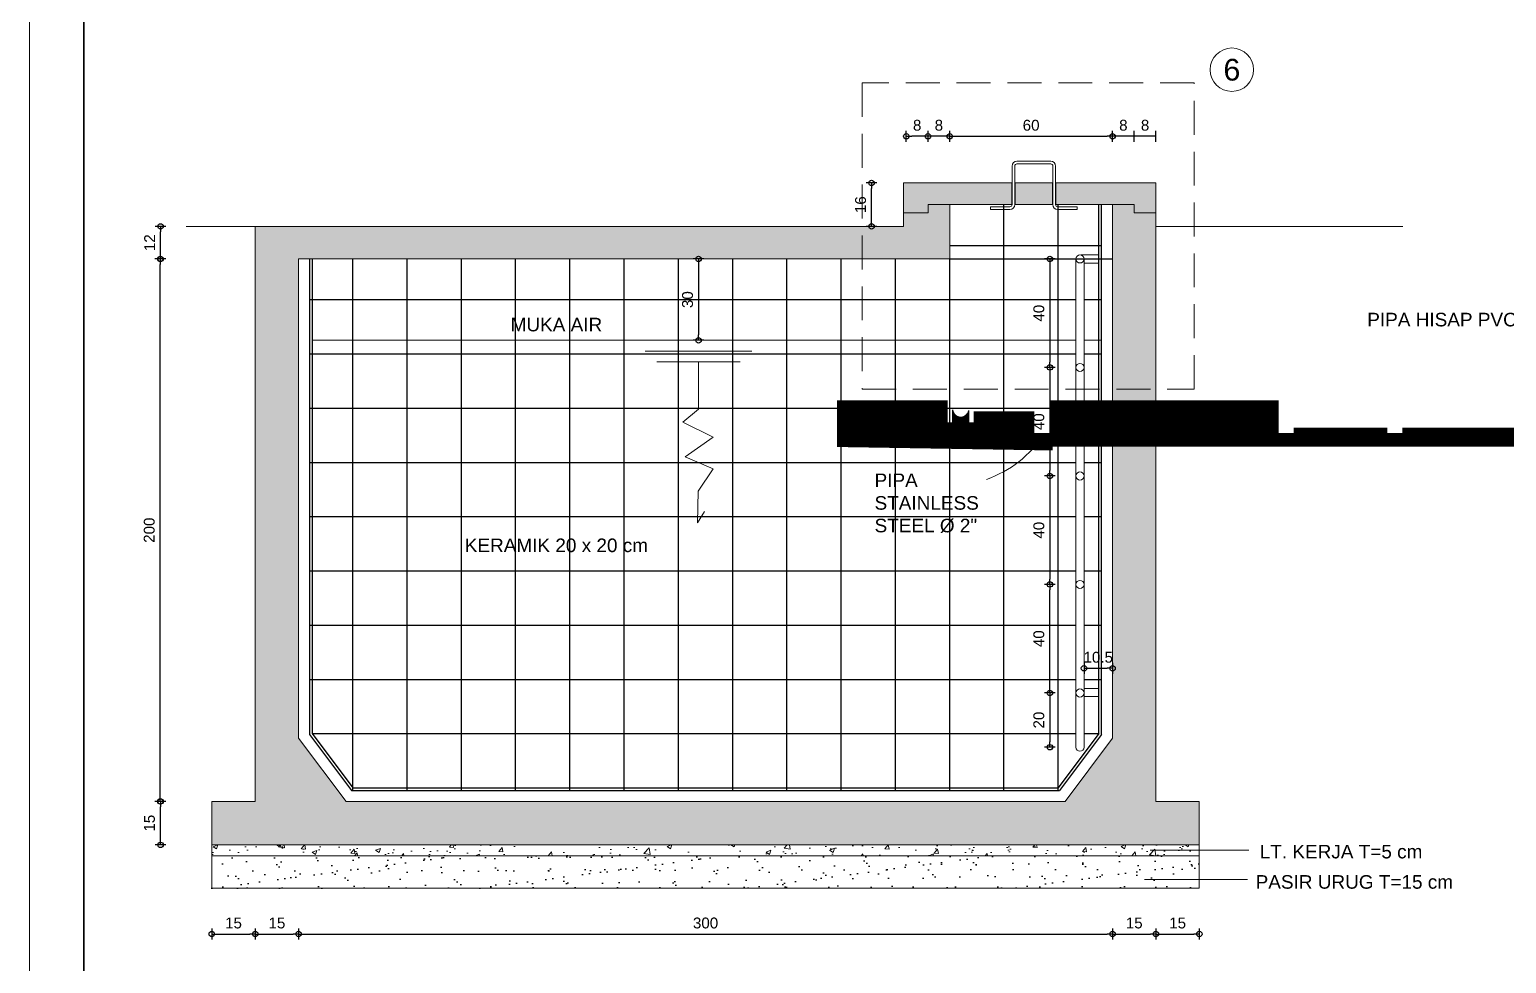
# Model space of a CAD drawing. Header units: millimetres. Extents: x -11 to 1625, y -267 to 180.
# Drawn here: x 827.21 to 854.43, y -81.03 to -63.82 of the extents above; entities that cross this region are included whole.
import ezdxf
from ezdxf.enums import TextEntityAlignment as Align

# ---------------------------------------------------------------- set-up
doc = ezdxf.new("R2010")
doc.units = ezdxf.units.MM
doc.linetypes.add('HIDDEN', pattern=[0.375, 0.25, -0.125])
for name, color, linetype, lineweight in [('ars', 11, 'Continuous', 5), ('GRS KOP', 1, 'Continuous', 35), ('keramik', 73, 'Continuous', 5), ('kop', 7, 'Continuous', 20), ('lan', 7, 'Continuous', 15), ('not', 7, 'Continuous', 20), ('tem', 5, 'Continuous', 20), ('u', 6, 'Continuous', 20)]:
    doc.layers.add(name, color=color, linetype=linetype, lineweight=lineweight)
doc.styles.add('BARU', font='complex.shx')
doc.styles.add('S', font='SIMPLEX', dxfattribs={"width": 1.1})
doc.styles.get("Standard").update_dxf_attribs({"font": 'ARIALUNI.TTF'})
doc.dimstyles.new('ISO-25', dxfattribs={"dimtxt": 0.23, "dimasz": 0.07, "dimexe": 0.08, "dimexo": 0.05, "dimgap": 0.065, "dimtad": 1, "dimlfac": 100, "dimzin": 12, "dimdsep": 46, "dimtxsty": 'Standard', "dimblk": 'ORIGIN', "dimcen": 2.5, "dimdle": 1, "dimclrt": 256, "dimazin": 2, "dimtfac": 1, "dimtmove": 0, "dimatfit": 3, "dimldrblk": 'ORIGIN', "dimfxl": 0, "dimarcsym": 0})

# ---------------------------------------------------------------- blocks, each defined once
blk = doc.blocks.new('kop')
at = {"layer": 'GRS KOP'}
blk.add_lwpolyline([(1, 54), (83, 54), (83, 1), (1, 1)], close=True, dxfattribs=at)
at = {"layer": 'kop', "color": 7}
blk.add_line((0, 55), (0, 0), dxfattribs=at)
at = {"layer": 'kop', "style": 'BARU', "flags": 4}
for p, height in [((73.8, 5.4), 0.35), ((80.303, 5.382), 0.25), ((73.8, 4.9), 0.35), ((80.303, 4.882), 0.25), ((73.8, 4.4), 0.35), ((80.303, 4.382), 0.25)]:
    blk.add_attdef('-', p, '', height=height, dxfattribs=at)
at = {"layer": 'kop', "flags": 4}
for tag, p in [('AR-00', (78.057, 2.648)), ('00', (81.238, 2.647))]:
    blk.add_attdef(tag, text='', height=0.35, dxfattribs=at).set_placement(p, align=Align.MIDDLE)
blk = doc.blocks.new('_Origin')
at = {"color": 0, "linetype": 'ByBlock', "lineweight": -2}
blk.add_line((0, 0), (-1, 0), dxfattribs=at)
blk.add_circle((0, 0), 0.5, dxfattribs=at)
blk = doc.blocks.new('*D372')
at = {"layer": 'Defpoints', "color": 0}
for p in [(829.628, -78.047), (830.297, -78.047), (830.297, -78.847)]:
    blk.add_point(p, dxfattribs=at)
at = {"layer": 'u', "color": 0, "lineweight": -2}
for p, q in [((829.728, -78.047), (829.528, -78.047)), ((829.728, -78.847), (829.528, -78.847))]:
    blk.add_line(p, q, dxfattribs=at)
at = {"layer": 'u', "color": 0, "lineweight": -3}
blk.add_line((829.628, -78.747), (829.628, -78.147), dxfattribs=at)
at = {"layer": 'u', "color": 0, "lineweight": -3, "xscale": 0.1, "yscale": 0.1, "zscale": 0.1}
for p, rotation in [((829.628, -78.047), 90), ((829.628, -78.847), 270)]:
    blk.add_blockref('_Origin', p, dxfattribs=dict(at, rotation=rotation))
at = {"layer": 'u', "lineweight": 9, "insert": (829.425, -78.447), "char_height": 0.2, "attachment_point": 5, "rotation": 90}
blk.add_mtext('15', dxfattribs=at)
blk = doc.blocks.new('*D373')
at = {"layer": 'Defpoints', "color": 0}
for p in [(829.623, -68.047), (830.297, -68.047), (830.297, -78.047)]:
    blk.add_point(p, dxfattribs=at)
at = {"layer": 'u', "color": 0, "lineweight": -2}
for p, q in [((829.723, -68.047), (829.523, -68.047)), ((829.723, -78.047), (829.523, -78.047))]:
    blk.add_line(p, q, dxfattribs=at)
at = {"layer": 'u', "color": 0, "lineweight": -3}
blk.add_line((829.623, -77.947), (829.623, -68.147), dxfattribs=at)
at = {"layer": 'u', "color": 0, "lineweight": -3, "xscale": 0.1, "yscale": 0.1, "zscale": 0.1}
for p, rotation in [((829.623, -68.047), 90), ((829.623, -78.047), 270)]:
    blk.add_blockref('_Origin', p, dxfattribs=dict(at, rotation=rotation))
at = {"layer": 'u', "lineweight": 9, "insert": (829.421, -73.047), "char_height": 0.2, "attachment_point": 5, "rotation": 90}
blk.add_mtext('200', dxfattribs=at)
blk = doc.blocks.new('*D374')
at = {"layer": 'Defpoints', "color": 0}
for p in [(829.628, -67.447), (830.297, -67.447), (830.297, -68.047)]:
    blk.add_point(p, dxfattribs=at)
at = {"layer": 'u', "color": 0, "lineweight": -2}
for p, q in [((829.728, -67.447), (829.528, -67.447)), ((829.728, -68.047), (829.528, -68.047))]:
    blk.add_line(p, q, dxfattribs=at)
at = {"layer": 'u', "color": 0, "lineweight": -3}
blk.add_line((829.628, -67.947), (829.628, -67.547), dxfattribs=at)
at = {"layer": 'u', "color": 0, "lineweight": -3, "xscale": 0.1, "yscale": 0.1, "zscale": 0.1}
for p, rotation in [((829.628, -67.447), 90), ((829.628, -68.047), 270)]:
    blk.add_blockref('_Origin', p, dxfattribs=dict(at, rotation=rotation))
at = {"layer": 'u', "lineweight": 9, "insert": (829.427, -67.747), "char_height": 0.2, "attachment_point": 5, "rotation": 90}
blk.add_mtext('12', dxfattribs=at)
blk = doc.blocks.new('*D375')
at = {"layer": 'Defpoints', "color": 0}
for p in [(842.732, -66.647), (843.323, -66.647), (843.323, -67.447)]:
    blk.add_point(p, dxfattribs=at)
at = {"layer": 'u', "color": 0, "lineweight": -2}
for p, q in [((842.832, -66.647), (842.632, -66.647)), ((842.832, -67.447), (842.632, -67.447))]:
    blk.add_line(p, q, dxfattribs=at)
at = {"layer": 'u', "color": 0, "lineweight": -3}
blk.add_line((842.732, -67.347), (842.732, -66.747), dxfattribs=at)
at = {"layer": 'u', "color": 0, "lineweight": -3, "xscale": 0.1, "yscale": 0.1, "zscale": 0.1}
for p, rotation in [((842.732, -66.647), 90), ((842.732, -67.447), 270)]:
    blk.add_blockref('_Origin', p, dxfattribs=dict(at, rotation=rotation))
at = {"layer": 'u', "lineweight": 9, "insert": (842.53, -67.047), "char_height": 0.2, "attachment_point": 5, "rotation": 90}
blk.add_mtext('16', dxfattribs=at)
blk = doc.blocks.new('*D376')
at = {"layer": 'Defpoints', "color": 0}
for p in [(846.648, -74.688), (847.173, -74.688), (847.173, -75.592)]:
    blk.add_point(p, dxfattribs=at)
at = {"layer": 'u', "color": 0, "lineweight": -2}
for p, q in [((846.648, -75.492), (846.648, -75.692)), ((847.173, -75.492), (847.173, -75.692))]:
    blk.add_line(p, q, dxfattribs=at)
at = {"layer": 'u', "color": 0, "lineweight": -3}
blk.add_line((846.748, -75.592), (847.073, -75.592), dxfattribs=at)
at = {"layer": 'u', "color": 0, "lineweight": -3, "xscale": 0.1, "yscale": 0.1, "zscale": 0.1, "rotation": 180}
blk.add_blockref('_Origin', (846.648, -75.592), dxfattribs=at)
at = {"layer": 'u', "color": 0, "lineweight": -3, "xscale": 0.1, "yscale": 0.1, "zscale": 0.1}
blk.add_blockref('_Origin', (847.173, -75.592), dxfattribs=at)
at = {"layer": 'u', "lineweight": 9, "insert": (846.91, -75.39), "char_height": 0.2, "attachment_point": 5}
blk.add_mtext('10.5', dxfattribs=at)
blk = doc.blocks.new('*D377')
at = {"layer": 'Defpoints', "color": 0}
for p in [(846.394, -68.047), (846.018, -70.047), (846.394, -70.047)]:
    blk.add_point(p, dxfattribs=at)
at = {"layer": 'u', "color": 0, "lineweight": -2}
for p, q in [((846.118, -68.047), (845.918, -68.047)), ((846.118, -70.047), (845.918, -70.047))]:
    blk.add_line(p, q, dxfattribs=at)
at = {"layer": 'u', "color": 0, "lineweight": -3}
blk.add_line((846.018, -68.147), (846.018, -69.947), dxfattribs=at)
at = {"layer": 'u', "color": 0, "lineweight": -3, "xscale": 0.1, "yscale": 0.1, "zscale": 0.1}
for p, rotation in [((846.018, -68.047), 90), ((846.018, -70.047), 270)]:
    blk.add_blockref('_Origin', p, dxfattribs=dict(at, rotation=rotation))
at = {"layer": 'u', "lineweight": 9, "insert": (845.816, -69.047), "char_height": 0.2, "attachment_point": 5, "rotation": 90}
blk.add_mtext('40', dxfattribs=at)
blk = doc.blocks.new('*D378')
at = {"layer": 'Defpoints', "color": 0}
for p in [(846.394, -70.047), (846.018, -72.047), (846.394, -72.047)]:
    blk.add_point(p, dxfattribs=at)
at = {"layer": 'u', "color": 0, "lineweight": -2}
for p, q in [((846.118, -70.047), (845.918, -70.047)), ((846.118, -72.047), (845.918, -72.047))]:
    blk.add_line(p, q, dxfattribs=at)
at = {"layer": 'u', "color": 0, "lineweight": -3}
blk.add_line((846.018, -70.147), (846.018, -71.947), dxfattribs=at)
at = {"layer": 'u', "color": 0, "lineweight": -3, "xscale": 0.1, "yscale": 0.1, "zscale": 0.1}
for p, rotation in [((846.018, -70.047), 90), ((846.018, -72.047), 270)]:
    blk.add_blockref('_Origin', p, dxfattribs=dict(at, rotation=rotation))
at = {"layer": 'u', "lineweight": 9, "insert": (845.816, -71.047), "char_height": 0.2, "attachment_point": 5, "rotation": 90}
blk.add_mtext('40', dxfattribs=at)
blk = doc.blocks.new('*D379')
at = {"layer": 'Defpoints', "color": 0}
for p in [(846.394, -72.047), (846.018, -74.047), (846.394, -74.047)]:
    blk.add_point(p, dxfattribs=at)
at = {"layer": 'u', "color": 0, "lineweight": -2}
for p, q in [((846.118, -72.047), (845.918, -72.047)), ((846.118, -74.047), (845.918, -74.047))]:
    blk.add_line(p, q, dxfattribs=at)
at = {"layer": 'u', "color": 0, "lineweight": -3}
blk.add_line((846.018, -72.147), (846.018, -73.947), dxfattribs=at)
at = {"layer": 'u', "color": 0, "lineweight": -3, "xscale": 0.1, "yscale": 0.1, "zscale": 0.1}
for p, rotation in [((846.018, -72.047), 90), ((846.018, -74.047), 270)]:
    blk.add_blockref('_Origin', p, dxfattribs=dict(at, rotation=rotation))
at = {"layer": 'u', "lineweight": 9, "insert": (845.816, -73.047), "char_height": 0.2, "attachment_point": 5, "rotation": 90}
blk.add_mtext('40', dxfattribs=at)
blk = doc.blocks.new('*D380')
at = {"layer": 'Defpoints', "color": 0}
for p in [(846.228, -76.047), (846.018, -77.047), (846.498, -77.047)]:
    blk.add_point(p, dxfattribs=at)
at = {"layer": 'u', "color": 0, "lineweight": -2}
for p, q in [((846.118, -76.047), (845.918, -76.047)), ((846.118, -77.047), (845.918, -77.047))]:
    blk.add_line(p, q, dxfattribs=at)
at = {"layer": 'u', "color": 0, "lineweight": -3}
blk.add_line((846.018, -76.147), (846.018, -76.947), dxfattribs=at)
at = {"layer": 'u', "color": 0, "lineweight": -3, "xscale": 0.1, "yscale": 0.1, "zscale": 0.1}
for p, rotation in [((846.018, -76.047), 90), ((846.018, -77.047), 270)]:
    blk.add_blockref('_Origin', p, dxfattribs=dict(at, rotation=rotation))
at = {"layer": 'u', "lineweight": 9, "insert": (845.816, -76.547), "char_height": 0.2, "attachment_point": 5, "rotation": 90}
blk.add_mtext('20', dxfattribs=at)
blk = doc.blocks.new('*D381')
at = {"layer": 'Defpoints', "color": 0}
for p in [(847.173, -65.786), (844.173, -66.164), (847.173, -66.164)]:
    blk.add_point(p, dxfattribs=at)
at = {"layer": 'u', "color": 0, "lineweight": -2}
for p, q in [((844.173, -65.886), (844.173, -65.686)), ((847.173, -65.886), (847.173, -65.686))]:
    blk.add_line(p, q, dxfattribs=at)
at = {"layer": 'u', "color": 0, "lineweight": -3}
blk.add_line((844.273, -65.786), (847.073, -65.786), dxfattribs=at)
at = {"layer": 'u', "color": 0, "lineweight": -3, "xscale": 0.1, "yscale": 0.1, "zscale": 0.1, "rotation": 180}
blk.add_blockref('_Origin', (844.173, -65.786), dxfattribs=at)
at = {"layer": 'u', "color": 0, "lineweight": -3, "xscale": 0.1, "yscale": 0.1, "zscale": 0.1}
blk.add_blockref('_Origin', (847.173, -65.786), dxfattribs=at)
at = {"layer": 'u', "lineweight": 9, "insert": (845.673, -65.584), "char_height": 0.2, "attachment_point": 5}
blk.add_mtext('60', dxfattribs=at)
blk = doc.blocks.new('*D382')
at = {"layer": 'Defpoints', "color": 0}
for p in [(843.773, -65.786), (843.773, -66.164), (844.173, -66.164)]:
    blk.add_point(p, dxfattribs=at)
at = {"layer": 'u', "color": 0, "lineweight": -2}
for p, q in [((843.773, -65.886), (843.773, -65.686)), ((844.173, -65.886), (844.173, -65.686))]:
    blk.add_line(p, q, dxfattribs=at)
at = {"layer": 'u', "color": 0, "lineweight": -3}
blk.add_line((844.173, -65.786), (843.773, -65.786), dxfattribs=at)
at = {"layer": 'u', "lineweight": 9, "insert": (843.973, -65.584), "char_height": 0.2, "attachment_point": 5}
blk.add_mtext('8', dxfattribs=at)
blk = doc.blocks.new('*D383')
at = {"layer": 'Defpoints', "color": 0}
for p in [(843.373, -65.786), (843.373, -66.164), (843.773, -66.164)]:
    blk.add_point(p, dxfattribs=at)
at = {"layer": 'u', "color": 0, "lineweight": -2}
for p, q in [((843.373, -65.886), (843.373, -65.686)), ((843.773, -65.886), (843.773, -65.686))]:
    blk.add_line(p, q, dxfattribs=at)
at = {"layer": 'u', "color": 0, "lineweight": -3}
blk.add_line((843.673, -65.786), (843.473, -65.786), dxfattribs=at)
at = {"layer": 'u', "color": 0, "lineweight": -3, "xscale": 0.1, "yscale": 0.1, "zscale": 0.1, "rotation": 180}
blk.add_blockref('_Origin', (843.373, -65.786), dxfattribs=at)
at = {"layer": 'u', "color": 0, "lineweight": -3, "xscale": 0.1, "yscale": 0.1, "zscale": 0.1}
blk.add_blockref('_Origin', (843.773, -65.786), dxfattribs=at)
at = {"layer": 'u', "lineweight": 9, "insert": (843.573, -65.584), "char_height": 0.2, "attachment_point": 5}
blk.add_mtext('8', dxfattribs=at)
blk = doc.blocks.new('*D384')
at = {"layer": 'Defpoints', "color": 0}
for p in [(847.173, -65.786), (847.173, -66.164), (847.573, -66.164)]:
    blk.add_point(p, dxfattribs=at)
at = {"layer": 'u', "color": 0, "lineweight": -2}
for p, q in [((847.173, -65.886), (847.173, -65.686)), ((847.573, -65.886), (847.573, -65.686))]:
    blk.add_line(p, q, dxfattribs=at)
at = {"layer": 'u', "color": 0, "lineweight": -3}
blk.add_line((847.573, -65.786), (847.173, -65.786), dxfattribs=at)
at = {"layer": 'u', "lineweight": 9, "insert": (847.373, -65.584), "char_height": 0.2, "attachment_point": 5}
blk.add_mtext('8', dxfattribs=at)
blk = doc.blocks.new('*D385')
at = {"layer": 'Defpoints', "color": 0}
for p in [(847.573, -65.786), (847.573, -66.164), (847.973, -66.164)]:
    blk.add_point(p, dxfattribs=at)
at = {"layer": 'u', "color": 0, "lineweight": -2}
for p, q in [((847.573, -65.886), (847.573, -65.686)), ((847.973, -65.886), (847.973, -65.686))]:
    blk.add_line(p, q, dxfattribs=at)
at = {"layer": 'u', "color": 0, "lineweight": -3}
blk.add_line((847.973, -65.786), (847.573, -65.786), dxfattribs=at)
at = {"layer": 'u', "lineweight": 9, "insert": (847.773, -65.584), "char_height": 0.2, "attachment_point": 5}
blk.add_mtext('8', dxfattribs=at)
blk = doc.blocks.new('*D386')
at = {"layer": 'Defpoints', "color": 0}
for p in [(839.92, -68.047), (839.544, -69.547), (839.92, -69.547)]:
    blk.add_point(p, dxfattribs=at)
at = {"layer": 'u', "color": 0, "lineweight": -2}
for p, q in [((839.644, -68.047), (839.444, -68.047)), ((839.644, -69.547), (839.444, -69.547))]:
    blk.add_line(p, q, dxfattribs=at)
at = {"layer": 'u', "color": 0, "lineweight": -3}
blk.add_line((839.544, -68.147), (839.544, -69.447), dxfattribs=at)
at = {"layer": 'u', "color": 0, "lineweight": -3, "xscale": 0.1, "yscale": 0.1, "zscale": 0.1}
for p, rotation in [((839.544, -68.047), 90), ((839.544, -69.547), 270)]:
    blk.add_blockref('_Origin', p, dxfattribs=dict(at, rotation=rotation))
at = {"layer": 'u', "lineweight": 9, "insert": (839.342, -68.797), "char_height": 0.2, "attachment_point": 5, "rotation": 90}
blk.add_mtext('30', dxfattribs=at)
blk = doc.blocks.new('*D387')
at = {"layer": 'Defpoints', "color": 0}
for p in [(832.173, -79.99), (847.173, -79.99), (847.173, -80.49)]:
    blk.add_point(p, dxfattribs=at)
at = {"layer": 'u', "color": 0, "lineweight": -2}
for p, q in [((832.173, -80.39), (832.173, -80.59)), ((847.173, -80.39), (847.173, -80.59))]:
    blk.add_line(p, q, dxfattribs=at)
at = {"layer": 'u', "color": 0, "lineweight": -3}
blk.add_line((832.273, -80.49), (847.073, -80.49), dxfattribs=at)
at = {"layer": 'u', "color": 0, "lineweight": -3, "xscale": 0.1, "yscale": 0.1, "zscale": 0.1, "rotation": 180}
blk.add_blockref('_Origin', (832.173, -80.49), dxfattribs=at)
at = {"layer": 'u', "color": 0, "lineweight": -3, "xscale": 0.1, "yscale": 0.1, "zscale": 0.1}
blk.add_blockref('_Origin', (847.173, -80.49), dxfattribs=at)
at = {"layer": 'u', "lineweight": 9, "insert": (839.673, -80.288), "char_height": 0.2, "attachment_point": 5}
blk.add_mtext('300', dxfattribs=at)
blk = doc.blocks.new('*D388')
at = {"layer": 'Defpoints', "color": 0}
for p in [(831.373, -79.99), (832.173, -79.99), (832.173, -80.49)]:
    blk.add_point(p, dxfattribs=at)
at = {"layer": 'u', "color": 0, "lineweight": -2}
for p, q in [((831.373, -80.39), (831.373, -80.59)), ((832.173, -80.39), (832.173, -80.59))]:
    blk.add_line(p, q, dxfattribs=at)
at = {"layer": 'u', "color": 0, "lineweight": -3}
blk.add_line((831.473, -80.49), (832.073, -80.49), dxfattribs=at)
at = {"layer": 'u', "color": 0, "lineweight": -3, "xscale": 0.1, "yscale": 0.1, "zscale": 0.1, "rotation": 180}
blk.add_blockref('_Origin', (831.373, -80.49), dxfattribs=at)
at = {"layer": 'u', "color": 0, "lineweight": -3, "xscale": 0.1, "yscale": 0.1, "zscale": 0.1}
blk.add_blockref('_Origin', (832.173, -80.49), dxfattribs=at)
at = {"layer": 'u', "lineweight": 9, "insert": (831.773, -80.288), "char_height": 0.2, "attachment_point": 5}
blk.add_mtext('15', dxfattribs=at)
blk = doc.blocks.new('*D389')
at = {"layer": 'Defpoints', "color": 0}
for p in [(847.173, -79.99), (847.973, -79.99), (847.973, -80.49)]:
    blk.add_point(p, dxfattribs=at)
at = {"layer": 'u', "color": 0, "lineweight": -2}
for p, q in [((847.173, -80.39), (847.173, -80.59)), ((847.973, -80.39), (847.973, -80.59))]:
    blk.add_line(p, q, dxfattribs=at)
at = {"layer": 'u', "color": 0, "lineweight": -3}
blk.add_line((847.273, -80.49), (847.873, -80.49), dxfattribs=at)
at = {"layer": 'u', "color": 0, "lineweight": -3, "xscale": 0.1, "yscale": 0.1, "zscale": 0.1, "rotation": 180}
blk.add_blockref('_Origin', (847.173, -80.49), dxfattribs=at)
at = {"layer": 'u', "color": 0, "lineweight": -3, "xscale": 0.1, "yscale": 0.1, "zscale": 0.1}
blk.add_blockref('_Origin', (847.973, -80.49), dxfattribs=at)
at = {"layer": 'u', "lineweight": 9, "insert": (847.573, -80.288), "char_height": 0.2, "attachment_point": 5}
blk.add_mtext('15', dxfattribs=at)
blk = doc.blocks.new('*D390')
at = {"layer": 'Defpoints', "color": 0}
for p in [(830.573, -79.99), (831.373, -79.99), (831.373, -80.49)]:
    blk.add_point(p, dxfattribs=at)
at = {"layer": 'u', "color": 0, "lineweight": -2}
for p, q in [((830.573, -80.39), (830.573, -80.59)), ((831.373, -80.39), (831.373, -80.59))]:
    blk.add_line(p, q, dxfattribs=at)
at = {"layer": 'u', "color": 0, "lineweight": -3}
blk.add_line((830.673, -80.49), (831.273, -80.49), dxfattribs=at)
at = {"layer": 'u', "color": 0, "lineweight": -3, "xscale": 0.1, "yscale": 0.1, "zscale": 0.1, "rotation": 180}
blk.add_blockref('_Origin', (830.573, -80.49), dxfattribs=at)
at = {"layer": 'u', "color": 0, "lineweight": -3, "xscale": 0.1, "yscale": 0.1, "zscale": 0.1}
blk.add_blockref('_Origin', (831.373, -80.49), dxfattribs=at)
at = {"layer": 'u', "lineweight": 9, "insert": (830.973, -80.288), "char_height": 0.2, "attachment_point": 5}
blk.add_mtext('15', dxfattribs=at)
blk = doc.blocks.new('*D391')
at = {"layer": 'Defpoints', "color": 0}
for p in [(847.973, -79.99), (848.773, -79.99), (848.773, -80.49)]:
    blk.add_point(p, dxfattribs=at)
at = {"layer": 'u', "color": 0, "lineweight": -2}
for p, q in [((847.973, -80.39), (847.973, -80.59)), ((848.773, -80.39), (848.773, -80.59))]:
    blk.add_line(p, q, dxfattribs=at)
at = {"layer": 'u', "color": 0, "lineweight": -3}
blk.add_line((848.073, -80.49), (848.673, -80.49), dxfattribs=at)
at = {"layer": 'u', "color": 0, "lineweight": -3, "xscale": 0.1, "yscale": 0.1, "zscale": 0.1, "rotation": 180}
blk.add_blockref('_Origin', (847.973, -80.49), dxfattribs=at)
at = {"layer": 'u', "color": 0, "lineweight": -3, "xscale": 0.1, "yscale": 0.1, "zscale": 0.1}
blk.add_blockref('_Origin', (848.773, -80.49), dxfattribs=at)
at = {"layer": 'u', "lineweight": 9, "insert": (848.373, -80.288), "char_height": 0.2, "attachment_point": 5}
blk.add_mtext('15', dxfattribs=at)
blk = doc.blocks.new('*D456')
at = {"layer": 'Defpoints', "color": 0}
for p in [(846.018, -74.047), (846.573, -74.047), (846.573, -76.047)]:
    blk.add_point(p, dxfattribs=at)
at = {"layer": 'u', "color": 0, "lineweight": -2}
for p, q in [((846.118, -74.047), (845.918, -74.047)), ((846.118, -76.047), (845.918, -76.047))]:
    blk.add_line(p, q, dxfattribs=at)
at = {"layer": 'u', "color": 0, "lineweight": -3}
blk.add_line((846.018, -75.947), (846.018, -74.147), dxfattribs=at)
at = {"layer": 'u', "color": 0, "lineweight": -3, "xscale": 0.1, "yscale": 0.1, "zscale": 0.1}
for p, rotation in [((846.018, -74.047), 90), ((846.018, -76.047), 270)]:
    blk.add_blockref('_Origin', p, dxfattribs=dict(at, rotation=rotation))
at = {"layer": 'u', "lineweight": 9, "insert": (845.816, -75.047), "char_height": 0.2, "attachment_point": 5, "rotation": 90}
blk.add_mtext('40', dxfattribs=at)
blk = doc.blocks.new('NAV')
blk.add_circle((0, -0.4), 0.4)
at = {"style": 'S', "width": 0.75, "flags": 4}
blk.add_attdef('AV', text='', height=0.3, dxfattribs=at).set_placement((0, -0.4), align=Align.MIDDLE)

msp = doc.modelspace()

# ---------------------------------------------------------------- hatches: boundary and pattern name
h = msp.add_hatch()
h.set_pattern_fill('LINE', color=256, scale=0.001, angle=90, style=0)
h.set_pattern_definition([(90, (842.112781, -71.816711), (-0.003175, 2e-19), [])])
h.paths.add_polyline_path([(844.1288459, -70.6587109), (843.5738379, -70.6587109), (842.112781, -70.6587109), (842.112781, -71.1587109), (845.7288459, -71.1587109), (845.7288459, -70.8587109), (844.6288459, -70.8587109), (844.6288459, -71.0587109), (844.5288459, -71.0587109), (844.5288459, -70.8087109, -1), (844.2288459, -70.8087109), (844.2288459, -71.0587109), (844.1288459, -71.0587109)])
h.paths.add_polyline_path([(846.062781, -71.1587109), (846.0288459, -71.1587109), (846.0288459, -71.2587109), (845.7288459, -71.2587109), (845.7288459, -71.1587109), (842.112781, -71.1587109), (842.112781, -71.5101255), (846.062781, -71.5737109), (846.062781, -71.5057109)])
h.paths.add_polyline_path([(867.362781, -71.3487109), (868.4010324, -71.1587109), (852.5288459, -71.1587109), (852.5288459, -71.2587109), (852.2288459, -71.2587109), (852.2288459, -71.1587109), (850.5288459, -71.1587109), (850.5288459, -71.2587109), (850.2288459, -71.2587109), (850.2288459, -71.1587109), (846.062781, -71.1587109), (846.062781, -71.5057109), (856.062781, -71.5057109), (858.562781, -71.5057109), (858.562781, -71.8167109), (867.362781, -71.7907109)])
h.paths.add_polyline_path([(850.2288459, -70.6587109), (846.0288459, -70.6587109), (846.0288459, -71.1587109), (850.2288459, -71.1587109)])
h.paths.add_polyline_path([(844.9234865, -70.5294899), (845.9442062, -70.5294899), (845.9442062, -70.1465602), (844.9234865, -70.1465602)], flags=9)
h.paths.add_polyline_path([(859.7889897, -70.5294899), (860.8097094, -70.5294899), (860.8097094, -70.1465602), (859.7889897, -70.1465602)], flags=9)
at = {"layer": 'lan'}
h = msp.add_hatch(dxfattribs=at)
h.set_pattern_fill('AR-CONC', color=256, scale=0.005, style=0)
h.set_pattern_definition([(50, (717.6611, -296.49625), (0.9109233, -0.0796954), [0.09525, -1.04775]), (355, (717.6611, -296.4962), (-0.176214, 0.9552832), [0.0762, -0.8382]), (100.451, (717.737, -296.5029), (0.7347125, 0.8755834), [0.08095, -0.89045]), (46.1842, (717.6611, -296.2422), (1.355395, -0.2102116), [0.142875, -1.571625]), (96.6356, (717.774, -296.2598), (1.187021, 1.237128), [0.121425, -1.335675]), (351.184, (717.6611, -296.2422), (1.187023, 1.2371256), [0.1143, -1.2573]), (21, (717.7881, -296.30575), (0.7580744, -0.5113276), [0.09525, -1.04775]), (326, (717.7881, -296.3057), (0.30901, 0.9209398), [0.0762, -0.8382]), (71.4514, (717.85125, -296.3484), (1.0670825, 0.4096143), [0.08095, -0.89045]), (37.5, (717.66108, -296.49625), (0.015443, 0.4227752), [0, -0.82804, 0, -0.8509, 0, -0.841375]), (7.5, (717.66108, -296.49625), (0.3340983, 0.5009029), [0, -0.48514, 0, -0.80899, 0, -0.320675]), (327.5, (717.37787, -296.49625), (0.67795298, -0.0286437), [0, -0.3175, 0, -0.9906, 0, -1.31445]), (317.5, (717.25087, -296.49625), (0.7406459, 0.1271325), [0, -0.41275, 0, -0.65786, 0, -0.93345])])
h.paths.add_polyline_path([(847.1726896, -76.8799224), (846.2976896, -78.0465891), (833.0476896, -78.0465891), (832.1726896, -76.8799224), (832.1726896, -68.0465891), (842.5578704, -68.0465891), (842.5578704, -67.4465891), (831.3726896, -67.4465891), (831.3726896, -78.0465891), (830.5726896, -78.0465891), (830.5726896, -78.8465891), (848.7726896, -78.8465891), (848.7726896, -78.0465891), (847.9726896, -78.0465891), (847.9726896, -70.4448722), (847.1726896, -70.4448722)])
h.paths.add_polyline_path([(844.1726896, -68.0465891), (844.1726896, -67.0465891), (843.7726896, -67.0465891), (843.7726896, -67.1965891), (843.3226896, -67.1965891), (843.3226896, -67.4465891), (842.5578704, -67.4465891), (842.5578704, -68.0465891)])
h.paths.add_polyline_path([(845.3166896, -67.0465891), (845.3166896, -66.6465891), (843.3226896, -66.6465891), (843.3226896, -67.1965891), (843.7726896, -67.1965891), (843.7726896, -67.0465891)])
h.paths.add_polyline_path([(846.0686896, -67.0465891), (846.0686896, -66.6465891), (845.3766896, -66.6465891), (845.3766896, -67.0465891)])
h.paths.add_polyline_path([(847.5726896, -67.0465891), (847.5726896, -67.1965891), (847.9726896, -67.1965891), (847.9726896, -66.6465891), (846.1286896, -66.6465891), (846.1286896, -67.0465891)])
h.paths.add_polyline_path([(847.1726896, -70.4448722), (847.9726896, -70.4448722), (847.9726896, -67.1965891), (847.5726896, -67.1965891), (847.5726896, -67.0465891), (847.1726896, -67.0465891)])
h.paths.add_polyline_path([(860.3070105, -68.0465891), (860.3070105, -67.0465891), (859.9070105, -67.0465891), (859.9070105, -67.1965891), (859.5570105, -67.1965891), (859.5570105, -67.4465891), (856.0070105, -67.4465891), (856.0070105, -78.0465891), (855.2070105, -78.0465891), (855.2070105, -78.8465891), (857.2199541, -78.8465891), (857.2199541, -77.6851564, -0.1028901167), (857.2614171, -77.4857979), (856.8070105, -76.8799224), (856.8070105, -68.0465891)])
h.paths.add_polyline_path([(857.6820105, -78.0465891), (857.2614171, -77.4857979, 0.1028901167), (857.2199541, -77.6851564), (857.2199541, -78.8465891), (860.5807115, -78.8465891), (860.5807115, -78.0465891)])
h.paths.add_polyline_path([(865.3624826, -78.8465891), (865.3624826, -78.0465891), (860.5807115, -78.0465891), (860.5807115, -78.8465891)])
h.paths.add_polyline_path([(867.6070105, -78.0465891), (867.6070105, -76.6627936), (866.8070105, -76.6627936), (866.8070105, -76.8799224), (865.9320105, -78.0465891), (865.3624826, -78.0465891), (865.3624826, -78.8465891), (868.4070105, -78.8465891), (868.4070105, -78.0465891)])
h.paths.add_polyline_path([(867.6070105, -67.4465891), (866.3221599, -67.4465891), (866.3221599, -68.0465891), (866.8070105, -68.0465891), (866.8070105, -76.6627936), (867.6070105, -76.6627936)])
h.paths.add_polyline_path([(866.1244326, -68.0465891), (866.1244326, -67.4465891), (864.0570105, -67.4465891), (864.0570105, -67.1965891), (863.7070105, -67.1965891), (863.7070105, -67.0465891), (863.3070105, -67.0465891), (863.3070105, -68.0465891)])
h.paths.add_polyline_path([(863.7070105, -67.0465891), (863.7070105, -67.1965891), (864.0570105, -67.1965891), (864.0570105, -66.6465891), (861.8539939, -66.6465891), (861.8539939, -67.0465891)])
h.paths.add_polyline_path([(859.5570105, -66.6465891), (859.5570105, -67.1965891), (859.9070105, -67.1965891), (859.9070105, -67.0465891), (861.8059939, -67.0465891), (861.8059939, -66.6465891)])
at = {"layer": 'lan', "lineweight": -3}
h = msp.add_hatch(dxfattribs=at)
h.set_pattern_fill('AR-SAND', color=256, scale=0.25, style=0)
h.set_pattern_definition([(37.5, (830.5727, -79.6466), (-0.015748, 0.481706), [0, -0.38, 0, -0.425, 0, -0.40625]), (7.5, (830.5727, -79.6466), (0.442444, 0.705537), [0, -0.205, 0, -0.3425, 0, -0.13125]), (327.5, (830.2652, -79.6466), (0.778535, 0.001415), [0, -0.125, 0, -0.45, 0, -0.5875]), (317.5, (830.2652, -79.6466), (0.751532, 0.21942), [0, -0.0625, 0, -0.295, 0, -0.3375])])
h.paths.add_polyline_path([(848.7726896, -79.6465891), (848.7726896, -79.0465891), (830.5726896, -79.0465891), (830.5726896, -79.6465891)])
at = {"layer": 'not'}
h = msp.add_hatch(dxfattribs=at)
h.set_pattern_fill('AR-CONC', color=256, scale=0.005, style=0)
h.set_pattern_definition([(50, (830.5727, -79.4466), (0.910923, -0.079695), [0.09525, -1.04775]), (355, (830.5727, -79.4466), (-0.176214, 0.955283), [0.0762, -0.8382]), (100.451, (830.6486, -79.4532), (0.734713, 0.875583), [0.08095, -0.89045]), (46.184, (830.5727, -79.1926), (1.355395, -0.21021), [0.142875, -1.571625]), (96.636, (830.6856, -79.2101), (1.18702, 1.23713), [0.121425, -1.335675]), (351.184, (830.5727, -79.1926), (1.18702, 1.23713), [0.1143, -1.2573]), (21, (830.6997, -79.2561), (0.758074, -0.511328), [0.09525, -1.04775]), (326, (830.6997, -79.2561), (0.30901, 0.92094), [0.0762, -0.8382]), (71.4514, (830.7629, -79.2987), (1.067082, 0.409614), [0.08095, -0.89045]), (37.5, (830.5727, -79.4466), (0.015443, 0.422775), [0, -0.82804, 0, -0.8509, 0, -0.841375]), (7.5, (830.5727, -79.4466), (0.334098, 0.500903), [0, -0.48514, 0, -0.80899, 0, -0.320675]), (327.5, (830.28948, -79.4466), (0.677953, -0.028644), [0, -0.3175, 0, -0.9906, 0, -1.31445]), (317.5, (830.1625, -79.4466), (0.740646, 0.127132), [0, -0.41275, 0, -0.65786, 0, -0.93345])])
h.paths.add_polyline_path([(830.5726896, -79.0465891), (848.7726896, -79.0465891), (848.7726896, -78.8465891), (830.5726896, -78.8465891)])
h = msp.add_hatch(dxfattribs=at)
h.set_pattern_fill('AR-CONC', color=256, scale=0.005, style=0)
h.set_pattern_definition([(50, (838.2139, -111.4004), (0.910923, -0.079695), [0.09525, -1.04775]), (355, (838.2139, -111.4004), (-0.176214, 0.955283), [0.0762, -0.8382]), (100.451, (838.2898, -111.407), (0.734713, 0.875583), [0.08095, -0.89045]), (46.1842, (838.2139, -111.1464), (1.355395, -0.21021), [0.142875, -1.571625]), (96.6356, (838.3268, -111.1639), (1.18702, 1.23713), [0.121425, -1.335675]), (351.184, (838.2139, -111.1464), (1.187023, 1.237126), [0.1143, -1.2573]), (21, (838.3409, -111.2099), (0.758074, -0.511328), [0.09525, -1.04775]), (326, (838.3409, -111.2099), (0.30901, 0.92094), [0.0762, -0.8382]), (71.4514, (838.40405, -111.2525), (1.067082, 0.409614), [0.08095, -0.89045]), (37.5, (838.21388, -111.4004), (0.015443, 0.4227752), [0, -0.82804, 0, -0.8509, 0, -0.841375]), (7.5, (838.2139, -111.4004), (0.3340983, 0.500903), [0, -0.48514, 0, -0.80899, 0, -0.320675]), (327.5, (837.93067, -111.4004), (0.677953, -0.0286437), [0, -0.3175, 0, -0.9906, 0, -1.31445]), (317.5, (837.80367, -111.4004), (0.740646, 0.127132), [0, -0.41275, 0, -0.65786, 0, -0.93345])])
h.paths.add_polyline_path([(830.5726896, -79.0465891), (848.7726896, -79.0465891), (848.7726896, -78.8465891), (830.5726896, -78.8465891)])

# ---------------------------------------------------------------- linework, layer by layer
at = {"layer": 'ars'}
for p, q in [((846.4976896, -77.0465891), (846.4976896, -68.0465891)), ((846.5881159, -67.9731927), (846.9226896, -67.9731927)), ((846.6476896, -77.0465891), (846.6476896, -68.0465891)), ((846.6476896, -68.1231927), (846.9226896, -68.1231927)), ((846.6476896, -69.5465891), (846.9726896, -69.5465891)), ((838.5614559, -69.7465891), (840.5265227, -69.7465891)), ((838.7752979, -69.9465891), (840.3126807, -69.9465891)), ((839.5439893, -69.9465891), (839.5439893, -70.8162433)), ((839.5439893, -70.8162433), (839.256508, -71.0558155)), ((839.256508, -71.0558155), (839.8137488, -71.3341679)), ((839.8137488, -71.3341679), (839.2963108, -71.6920496)), ((839.2963108, -71.6920496), (839.8137488, -71.9173826)), ((839.8137488, -71.9173826), (839.5351284, -72.3282837)), ((839.5351284, -72.3282837), (839.5218607, -72.9114985)), ((839.5218607, -72.9114985), (839.6545371, -72.6994203)), ((846.6476896, -75.9640994), (846.9226896, -75.9640994)), ((846.6476896, -76.1140994), (846.9226896, -76.1140994))]:
    msp.add_line(p, q, dxfattribs=at)
for centre in [(846.5726896, -68.0465891), (846.5726896, -70.0465891), (846.5726896, -72.0465891), (846.5726896, -74.0465891), (846.5726896, -76.0465891)]:
    msp.add_circle(centre, 0.075, dxfattribs=at)
msp.add_arc((846.5726896, -77.0465891), 0.075, 180, 0, dxfattribs=at)
at = {"layer": 'keramik', "lineweight": -3}
for p, q in [((845.1726896, -77.8465891), (845.1726896, -67.0465891)), ((846.1726896, -77.8465891), (846.1726896, -67.0465891)), ((846.9226896, -76.7965891), (846.9226896, -67.0465891)), ((846.9726896, -76.8132557), (846.9726896, -67.0465891)), ((832.3726896, -68.0465891), (832.3726896, -76.8132557)), ((832.4226896, -68.0465891), (832.4226896, -76.7965891)), ((833.1726896, -77.8465891), (833.1726896, -68.0465891)), ((834.1726896, -77.8465891), (834.1726896, -68.0465891)), ((835.1726896, -77.8465891), (835.1726896, -68.0465891)), ((836.1726896, -77.8465891), (836.1726896, -68.0465891)), ((837.1726896, -77.8465891), (837.1726896, -68.0465891)), ((838.1726896, -77.8465891), (838.1726896, -68.0465891)), ((839.1726896, -77.8465891), (839.1726896, -68.0465891)), ((840.1726896, -77.8465891), (840.1726896, -68.0465891)), ((841.1726896, -77.8465891), (841.1726896, -68.0465891)), ((842.1726896, -77.8465891), (842.1726896, -68.0465891)), ((843.1726896, -77.8465891), (843.1726896, -68.0465891)), ((844.1726896, -67.7965891), (846.9726896, -67.7965891)), ((844.1726896, -77.8465891), (844.1726896, -68.0465891)), ((832.3726896, -68.7965891), (846.4976896, -68.7965891)), ((846.6476896, -68.7965891), (846.9726896, -68.7965891)), ((832.3726896, -69.7965891), (846.4976896, -69.7965891)), ((846.6476896, -69.7965891), (846.9726896, -69.7965891)), ((832.3726896, -70.7965891), (846.4976896, -70.7965891)), ((846.6476896, -70.7965891), (846.9726896, -70.7965891)), ((832.3726896, -71.7965891), (846.4976896, -71.7965891)), ((846.6476896, -71.7965891), (846.9726896, -71.7965891)), ((832.3726896, -72.7965891), (846.4976896, -72.7965891)), ((846.6476896, -72.7965891), (846.9726896, -72.7965891)), ((832.3726896, -73.7965891), (846.4976896, -73.7965891)), ((846.6476896, -73.7965891), (846.9726896, -73.7965891)), ((832.3726896, -74.7965891), (846.4976896, -74.7965891)), ((846.6476896, -74.7965891), (846.9726896, -74.7965891)), ((832.3726896, -75.7965891), (846.4976896, -75.7965891)), ((846.6476896, -75.7965891), (846.9726896, -75.7965891)), ((832.3726896, -76.8132557), (833.1476896, -77.8465891)), ((832.4226896, -76.7965891), (846.4976896, -76.7965891)), ((832.4226896, -76.7965891), (833.1726896, -77.7965891)), ((846.9226896, -76.7965891), (846.1726896, -77.7965891)), ((846.9726896, -76.8132557), (846.1976896, -77.8465891)), ((846.6476896, -76.7965891), (846.9226896, -76.7965891)), ((833.1476896, -77.8465891), (846.1976896, -77.8465891)), ((833.1726896, -77.7965891), (846.1726896, -77.7965891))]:
    msp.add_line(p, q, dxfattribs=at)
at = {"layer": 'lan'}
for p, q in [((845.3226896, -66.3345891), (845.3226896, -67.0465891)), ((845.3706896, -66.3345891), (845.3706896, -67.0465891)), ((846.0346896, -66.2465891), (845.4106896, -66.2465891)), ((846.0346896, -66.2945891), (845.4106896, -66.2945891)), ((846.0746896, -66.3345891), (846.0746896, -67.0465891)), ((846.1226896, -66.3345891), (846.1226896, -67.0465891)), ((844.9226896, -67.0865891), (845.2826896, -67.0865891)), ((844.9226896, -67.0865891), (844.9226896, -67.1345891)), ((844.9226896, -67.1345891), (845.2826896, -67.1345891)), ((846.5226896, -67.0865891), (846.1626896, -67.0865891)), ((846.5226896, -67.1345891), (846.1626896, -67.1345891)), ((846.5226896, -67.0865891), (846.5226896, -67.1345891)), ((832.4226896, -69.5465891), (846.4976896, -69.5465891)), ((830.5726896, -79.0465891), (848.7726896, -79.0465891)), ((830.5726896, -79.6465891), (848.7726896, -79.6465891))]:
    msp.add_line(p, q, dxfattribs=at)
at = {"layer": 'lan', "ltscale": 0.3}
for p, q in [((830.5726896, -78.8465891), (830.5726896, -79.0465891)), ((848.7726896, -78.8465891), (848.7726896, -79.0465891))]:
    msp.add_line(p, q, dxfattribs=at)
at = {"layer": 'lan', "linetype": 'HIDDEN', "ltscale": 2.5}
msp.add_lwpolyline([(848.6755682, -64.8029468), (842.5578704, -64.8029468), (842.5578704, -70.4448722), (848.6755682, -70.4448722)], close=True, dxfattribs=at)
at = {"layer": 'lan'}
for centre, radius, start, end in [((845.4106896, -66.3345891), 0.088, 90, 180), ((845.4106896, -66.3345891), 0.04, 90, 180), ((846.0346896, -66.3345891), 0.088, 0, 90), ((846.0346896, -66.3345891), 0.04, 0, 90), ((845.2826896, -67.0465891), 0.04, 270, 0), ((845.2826896, -67.0465891), 0.088, 270, 0), ((846.1626896, -67.0465891), 0.088, 180, 270), ((846.1626896, -67.0465891), 0.04, 180, 270)]:
    msp.add_arc(centre, radius, start, end, dxfattribs=at)
at = {"layer": 'not'}
for p, q in [((847.8689924, -78.9465891), (849.6825189, -78.9465891)), ((847.7654276, -79.4850235), (849.6627894, -79.4850235))]:
    msp.add_line(p, q, dxfattribs=at)
msp.add_spline([(844.8522431, -72.1129826), (845.4483906, -71.7872613), (845.9710595, -71.3325463), (846.5585638, -71.2009909)], degree=3, dxfattribs=at)
at = {"layer": 'tem'}
for p, q in [((843.3226896, -66.6465891), (845.3166896, -66.6465891)), ((843.3226896, -67.4465891), (843.3226896, -66.6465891)), ((845.3166896, -66.6465891), (845.3166896, -67.0465891)), ((845.3766896, -66.6465891), (845.3766896, -67.0465891)), ((845.3766896, -66.6465891), (846.0746896, -66.6465891)), ((846.0686896, -66.6465891), (846.0686896, -67.0465891)), ((846.1286896, -66.6465891), (846.1286896, -67.0465891)), ((846.1286896, -66.6465891), (847.9726896, -66.6465891)), ((847.9726896, -67.1965891), (847.9726896, -66.6465891)), ((843.7726896, -67.1965891), (843.3226896, -67.1965891)), ((843.7726896, -67.1965891), (843.7726896, -67.0465891)), ((843.7726896, -67.0465891), (845.3166896, -67.0465891)), ((843.7726896, -67.0465891), (843.7726896, -67.1965891)), ((844.1726896, -68.0465891), (844.1726896, -67.0465891)), ((845.3766896, -67.0465891), (846.0686896, -67.0465891)), ((846.1286896, -67.0465891), (847.5726896, -67.0465891)), ((847.1726896, -76.8799224), (847.1726896, -67.0465891)), ((847.5726896, -67.0465891), (847.5726896, -67.1965891)), ((847.5726896, -67.1965891), (847.9726896, -67.1965891)), ((847.9726896, -78.0465891), (847.9726896, -67.1965891)), ((831.3726896, -67.4465891), (830.103243, -67.4465891)), ((831.3726896, -67.4465891), (831.3726896, -78.0465891)), ((831.3726896, -67.4465891), (843.3226896, -67.4465891)), ((847.9726896, -67.4465891), (852.5211313, -67.4465891)), ((832.1726896, -68.0465891), (832.1726896, -76.8799224)), ((832.1726896, -68.0465891), (844.1726896, -68.0465891)), ((832.1726896, -76.8799224), (833.0476896, -78.0465891)), ((847.1726896, -76.8799224), (846.2976896, -78.0465891)), ((830.5726896, -78.0465891), (831.3726896, -78.0465891)), ((830.5726896, -78.0465891), (830.5726896, -78.8465891)), ((833.0476896, -78.0465891), (846.2976896, -78.0465891)), ((847.9726896, -78.0465891), (848.7726896, -78.0465891)), ((848.7726896, -78.8465891), (848.7726896, -78.0465891)), ((830.5726896, -78.8465891), (848.7726896, -78.8465891)), ((830.5726896, -79.0465891), (830.5726896, -79.6465891)), ((848.7726896, -79.0465891), (848.7726896, -79.6465891))]:
    msp.add_line(p, q, dxfattribs=at)
at = {"layer": 'u', "lineweight": -3}
msp.add_line((844.1726896, -68.0465891), (847.1726896, -68.0465891), dxfattribs=at)

# ---------------------------------------------------------------- block references
at = {"layer": 'kop'}
msp.add_blockref('kop', (827.2141618, -102), dxfattribs=at)
at = {"layer": 'not', "lineweight": -3}
ref = msp.add_blockref('NAV', (849.3729075, -64.15895), dxfattribs=at)
ref.add_attrib('AV', '6', dxfattribs={"layer": '0', "height": 0.4, "flags": 4}).set_placement((849.3729075, -64.55895), align=Align.MIDDLE)

# ---------------------------------------------------------------- texts
for s, p in [('MUKA AIR', (836.9242005, -69.2585808)), ('KERAMIK 20 x 20 cm', (836.9242005, -73.3252815))]:
    msp.add_text(s, height=0.25, dxfattribs=at).set_placement(p, align=Align.MIDDLE)
at = {"layer": 'not'}
for s, p in [('LT. KERJA T=5 cm', (849.8862615, -79.0963264)), ('PASIR URUG T=15 cm', (849.8109553, -79.6550615))]:
    msp.add_text(s, height=0.25, dxfattribs=at).set_placement(p)
at = {"layer": 'not', "char_height": 0.25, "attachment_point": 1}
for s, insert in [('\\P\\PPIPA HISAP PVC %%C 1"', (851.8679932, -68.2063348)), ('PIPA\\PSTAINLESS\\PSTEEL %%C 2"', (842.7876975, -72.0025008))]:
    msp.add_mtext(s, dxfattribs=dict(at, insert=insert))

# ---------------------------------------------------------------- dimensions: what is measured, and where the dimension line sits
at = {"layer": 'u', "lineweight": 9}
for base, p1, p2, picture, middle in [((843.3726896, -65.7857156), (843.7726896, -66.1642241), (843.3726896, -66.1642241), '*D383', (843.5726896, -65.7857156)), ((843.7726896, -65.7857156), (844.1726896, -66.1642241), (843.7726896, -66.1642241), '*D382', (843.9726896, -65.7857156)), ((847.1726896, -65.7857156), (847.5726896, -66.1642241), (847.1726896, -66.1642241), '*D384', (847.3726896, -65.7857156)), ((847.5726896, -65.7857156), (847.9726896, -66.1642241), (847.5726896, -66.1642241), '*D385', (847.7726896, -65.7857156)), ((847.1726896, -75.5920451), (846.6476896, -74.6876655), (847.1726896, -74.6876655), '*D376', (846.9101896, -75.5920451))]:
    dim = msp.add_linear_dim(base=base, p1=p1, p2=p2, dimstyle='ISO-25', override={"dimtxt": 0.2, "dimasz": 0.1, "dimexe": 0.1, "dimexo": 0.1, "dimgap": 0.1, "dimlfac": 20, "dimblk": 'Origin', "dimldrblk": 'Origin', "dimfxl": 0.1, "dimlwd": 65533}, dxfattribs=at)
    dim.commit()
    dim.dimension.update_dxf_attribs({"geometry": picture, "text_midpoint": middle, "dimtype": 160})
for base, p1, p2, picture, middle in [((847.1726896, -65.7857156), (844.1726896, -66.1642241), (847.1726896, -66.1642241), '*D381', (845.6726896, -65.5835327)), ((847.1726896, -80.4898093), (832.1726896, -79.9898093), (847.1726896, -79.9898093), '*D387', (839.6726896, -80.2876265))]:
    dim = msp.add_linear_dim(base=base, p1=p1, p2=p2, dimstyle='ISO-25', override={"dimtxt": 0.2, "dimasz": 0.1, "dimexe": 0.1, "dimexo": 0.1, "dimgap": 0.1, "dimlfac": 20, "dimblk": 'Origin', "dimldrblk": 'Origin', "dimfxl": 0.1, "dimlwd": 65533}, dxfattribs=at)
    dim.commit()
    dim.dimension.update_dxf_attribs({"geometry": picture, "text_midpoint": middle})
for base, p1, p2, picture, middle in [((842.7321922, -66.6465891), (843.3226896, -67.4465891), (843.3226896, -66.6465891), '*D375', (842.7321922, -67.0465891)), ((829.6276202, -67.4465891), (830.2966088, -68.0465891), (830.2966088, -67.4465891), '*D374', (829.6276202, -67.7465891))]:
    dim = msp.add_linear_dim(base=base, p1=p1, p2=p2, angle=90, dimstyle='ISO-25', override={"dimtxt": 0.2, "dimasz": 0.1, "dimexe": 0.1, "dimexo": 0.1, "dimgap": 0.1, "dimlfac": 20, "dimblk": 'Origin', "dimldrblk": 'Origin', "dimfxl": 0.1, "dimlwd": 65533}, dxfattribs=at)
    dim.commit()
    dim.dimension.update_dxf_attribs({"geometry": picture, "text_midpoint": middle, "dimtype": 160})
for base, p1, p2, picture, middle in [((829.6234535, -68.0465891), (830.2966088, -78.0465891), (830.2966088, -68.0465891), '*D373', (829.4212707, -73.0465891)), ((839.5439893, -69.5465891), (839.919592, -68.0465891), (839.919592, -69.5465891), '*D386', (839.3418065, -68.7965891)), ((846.0184623, -70.0465891), (846.394065, -68.0465891), (846.394065, -70.0465891), '*D377', (845.8162795, -69.0465891)), ((846.0184623, -72.0465891), (846.394065, -70.0465891), (846.394065, -72.0465891), '*D378', (845.8162795, -71.0465891)), ((846.0184623, -74.0465891), (846.394065, -72.0465891), (846.394065, -74.0465891), '*D379', (845.8162795, -73.0465891)), ((846.0184623, -74.0465891), (846.5726896, -76.0465891), (846.5726896, -74.0465891), '*D456', (845.8162795, -75.0465891)), ((846.0184623, -77.0465891), (846.2281681, -76.0465891), (846.4976896, -77.0465891), '*D380', (845.8162795, -76.5465891))]:
    dim = msp.add_linear_dim(base=base, p1=p1, p2=p2, angle=90, dimstyle='ISO-25', override={"dimtxt": 0.2, "dimasz": 0.1, "dimexe": 0.1, "dimexo": 0.1, "dimgap": 0.1, "dimlfac": 20, "dimblk": 'Origin', "dimldrblk": 'Origin', "dimfxl": 0.1, "dimlwd": 65533}, dxfattribs=at)
    dim.commit()
    dim.dimension.update_dxf_attribs({"geometry": picture, "text_midpoint": middle})
dim = msp.add_linear_dim(base=(829.6276202, -78.0465891), p1=(830.2966088, -78.8465891), p2=(830.2966088, -78.0465891), angle=90, text='15', dimstyle='ISO-25', override={"dimtxt": 0.2, "dimasz": 0.1, "dimexe": 0.1, "dimexo": 0.1, "dimgap": 0.1, "dimlfac": 20, "dimblk": 'Origin', "dimldrblk": 'Origin', "dimfxl": 0.1, "dimlwd": 65533}, dxfattribs=at)
dim.commit()
dim.dimension.update_dxf_attribs({"geometry": '*D372', "text_midpoint": (829.4254374, -78.4465891)})
for base, p1, p2, picture, middle in [((831.3726896, -80.4898093), (830.5726896, -79.9898093), (831.3726896, -79.9898093), '*D390', (830.9726896, -80.2876265)), ((832.1726896, -80.4898093), (831.3726896, -79.9898093), (832.1726896, -79.9898093), '*D388', (831.7726896, -80.2876265)), ((847.9726896, -80.4898093), (847.1726896, -79.9898093), (847.9726896, -79.9898093), '*D389', (847.5726896, -80.2876265)), ((848.7726896, -80.4898093), (847.9726896, -79.9898093), (848.7726896, -79.9898093), '*D391', (848.3726896, -80.2876265))]:
    dim = msp.add_linear_dim(base=base, p1=p1, p2=p2, text='15', dimstyle='ISO-25', override={"dimtxt": 0.2, "dimasz": 0.1, "dimexe": 0.1, "dimexo": 0.1, "dimgap": 0.1, "dimlfac": 20, "dimblk": 'Origin', "dimldrblk": 'Origin', "dimfxl": 0.1, "dimlwd": 65533}, dxfattribs=at)
    dim.commit()
    dim.dimension.update_dxf_attribs({"geometry": picture, "text_midpoint": middle})

doc.saveas('drawing.dxf')
